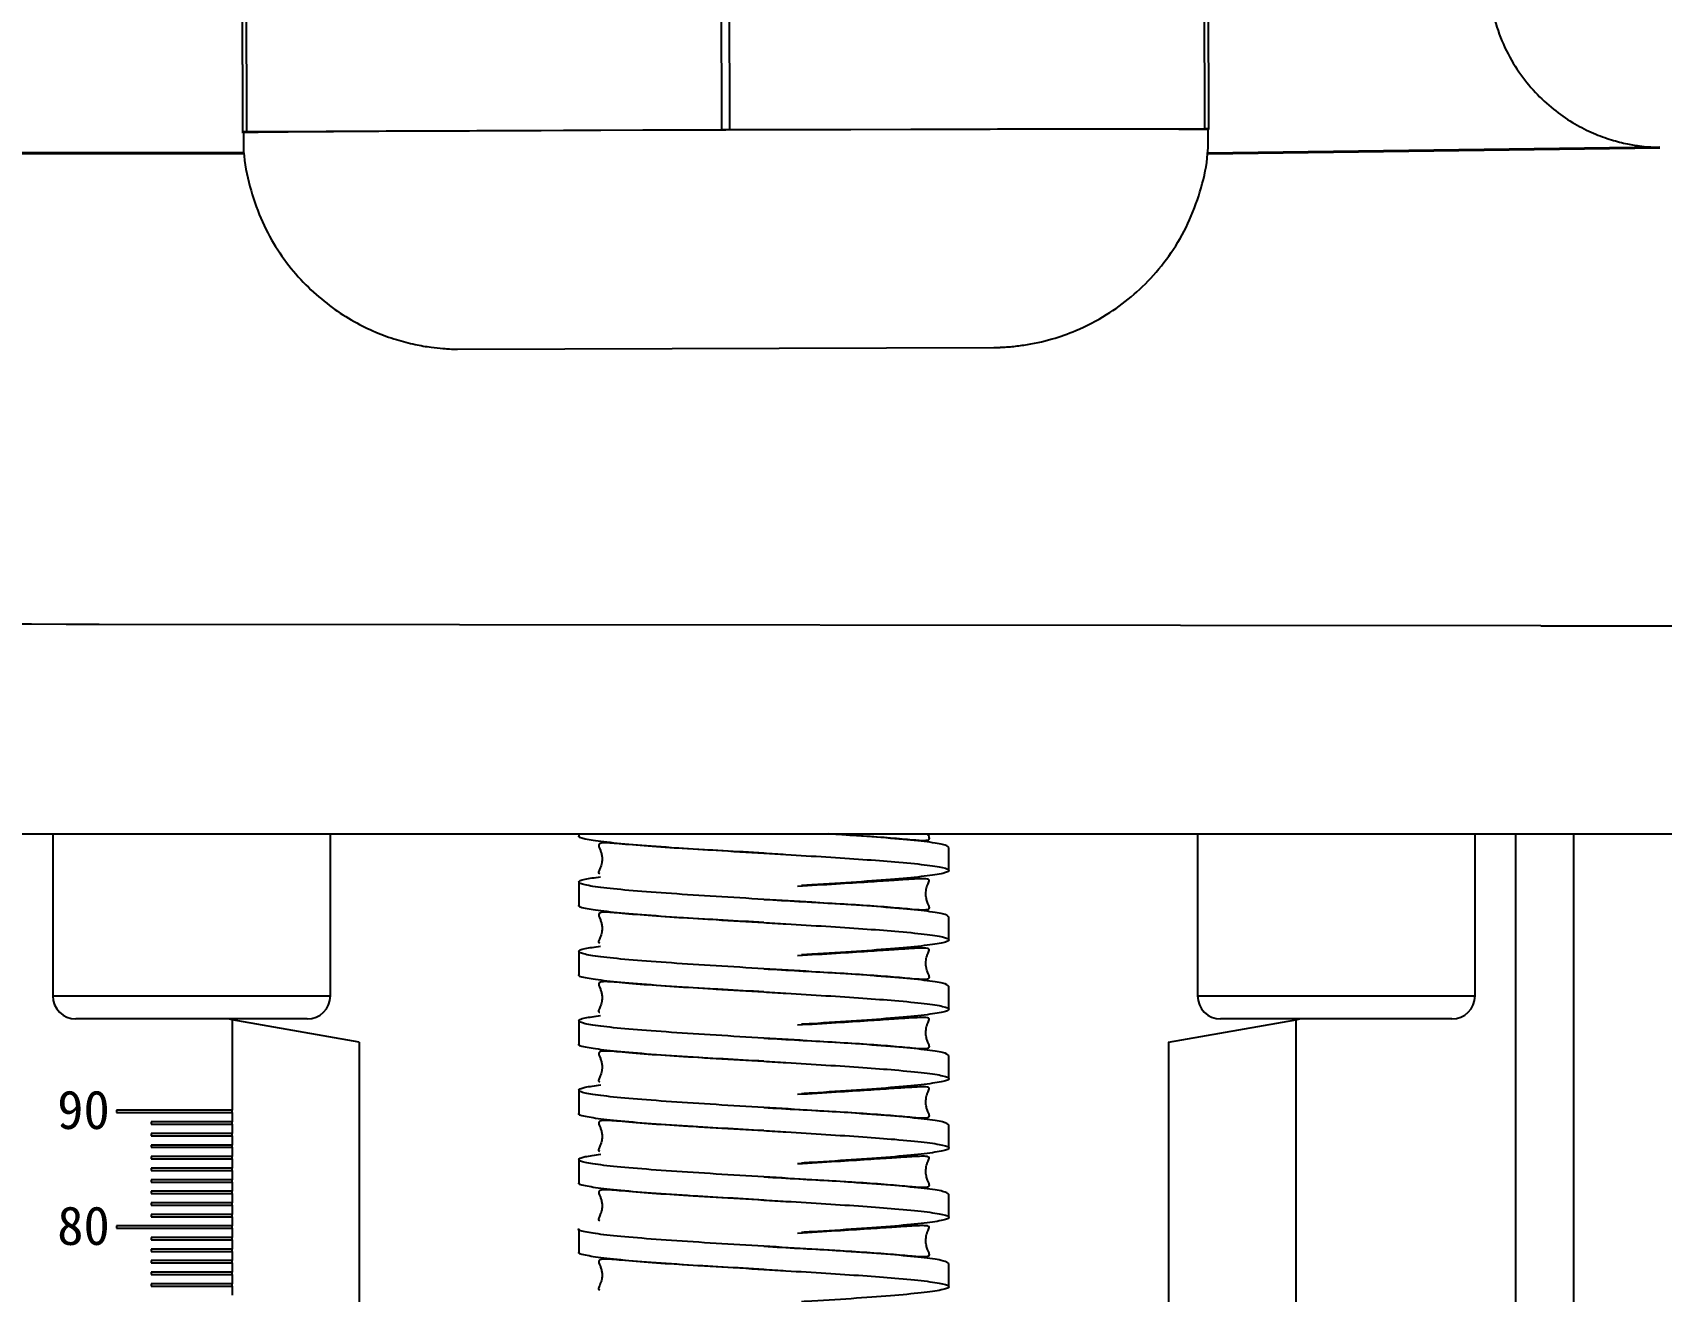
# Model space of a CAD drawing. Header units: millimetres. Extents: x 2312 to 3992, y 755 to 1943.
# Drawn here: x 3417.4 to 3501.7, y 1489.4 to 1554.6 of the extents above; entities that cross this region are included whole.
import ezdxf

# ---------------------------------------------------------------- set-up
doc = ezdxf.new("R2010")
doc.units = ezdxf.units.MM
doc.layers.add('粗实线', color=7, linetype='Continuous', lineweight=40)
doc.styles.get("Standard").update_dxf_attribs({"font": 'arial.ttf'})

msp = doc.modelspace()

# ---------------------------------------------------------------- linework, layer by layer
at = {"color": 7, "linetype": 'Continuous', "lineweight": 25}
for p, q in [((3428.327, 1549.447), (3428.264, 1569.447)), ((3428.327, 1549.394), (3428.264, 1569.394)), ((3428.532, 1549.449), (3428.469, 1569.448)), ((3453.122, 1549.553), (3453.059, 1569.553)), ((3453.531, 1549.554), (3453.468, 1569.554)), ((3478.122, 1549.605), (3478.059, 1569.605)), ((3478.326, 1549.605), (3478.263, 1569.605)), ((3465.826, 1549.579), (3453.531, 1549.554)), ((3478.122, 1549.605), (3465.826, 1549.579)), ((3478.326, 1549.578), (3478.326, 1549.605)), ((3428.327, 1549.447), (3428.327, 1549.421)), ((3428.327, 1549.421), (3428.327, 1549.394)), ((3440.827, 1549.501), (3428.532, 1549.449)), ((3453.122, 1549.553), (3440.827, 1549.501)), ((3495.497, 1523.884), (3507.064, 1523.884)), ((3407.085, 1513.111), (3503.503, 1513.111)), ((3418.488, 1513.111), (3418.488, 1504.732)), ((3432.852, 1504.732), (3432.852, 1513.111)), ((3445.718, 1513.111), (3445.718, 1513.016)), ((3477.736, 1513.111), (3477.736, 1504.732)), ((3492.1, 1504.732), (3492.1, 1513.111)), ((3494.196, 1513.111), (3494.196, 1369.471)), ((3497.189, 1513.111), (3497.189, 1369.471)), ((3464.87, 1511.221), (3464.87, 1512.418)), ((3445.718, 1510.622), (3445.718, 1509.425)), ((3464.87, 1507.63), (3464.87, 1508.827)), ((3445.718, 1507.031), (3445.718, 1505.834)), ((3464.87, 1504.039), (3464.87, 1505.236)), ((3418.488, 1504.732), (3425.67, 1504.732)), ((3425.67, 1504.732), (3432.852, 1504.732)), ((3477.736, 1504.732), (3484.918, 1504.732)), ((3484.918, 1504.732), (3492.1, 1504.732)), ((3425.67, 1503.535), (3419.685, 1503.535)), ((3431.655, 1503.535), (3425.67, 1503.535)), ((3427.763, 1503.499), (3427.558, 1503.535)), ((3427.763, 1503.499), (3427.763, 1498.807)), ((3434.346, 1502.338), (3427.763, 1503.499)), ((3445.718, 1503.44), (3445.718, 1502.243)), ((3476.241, 1502.338), (3482.825, 1503.499)), ((3484.918, 1503.535), (3478.933, 1503.535)), ((3482.825, 1503.499), (3483.03, 1503.535)), ((3482.825, 1503.499), (3482.825, 1386.265)), ((3490.903, 1503.535), (3484.918, 1503.535)), ((3434.346, 1502.338), (3434.346, 1459.822)), ((3464.87, 1500.448), (3464.87, 1501.645)), ((3476.241, 1502.338), (3476.241, 1459.822)), ((3445.718, 1499.849), (3445.718, 1498.652)), ((3427.763, 1498.807), (3421.778, 1498.807)), ((3421.778, 1498.807), (3421.778, 1498.687)), ((3421.778, 1498.687), (3427.763, 1498.687)), ((3427.763, 1498.209), (3423.573, 1498.209)), ((3423.573, 1498.209), (3423.573, 1498.089)), ((3427.763, 1498.687), (3427.763, 1498.807)), ((3427.763, 1498.687), (3427.763, 1498.209)), ((3427.763, 1498.089), (3427.763, 1498.209)), ((3423.573, 1498.089), (3427.763, 1498.089)), ((3427.763, 1497.61), (3423.573, 1497.61)), ((3423.573, 1497.61), (3423.573, 1497.49)), ((3423.573, 1497.49), (3427.763, 1497.49)), ((3427.763, 1498.089), (3427.763, 1497.61)), ((3427.763, 1497.49), (3427.763, 1497.61)), ((3427.763, 1497.49), (3427.763, 1497.012)), ((3464.87, 1496.857), (3464.87, 1498.054)), ((3427.763, 1497.012), (3423.573, 1497.012)), ((3423.573, 1497.012), (3423.573, 1496.892)), ((3423.573, 1496.892), (3427.763, 1496.892)), ((3427.763, 1496.892), (3427.763, 1497.012)), ((3427.763, 1496.892), (3427.763, 1496.413)), ((3427.763, 1496.413), (3423.573, 1496.413)), ((3423.573, 1496.413), (3423.573, 1496.293)), ((3423.573, 1496.293), (3427.763, 1496.293)), ((3427.763, 1495.815), (3423.573, 1495.815)), ((3423.573, 1495.815), (3423.573, 1495.695)), ((3423.573, 1495.695), (3427.763, 1495.695)), ((3427.763, 1496.293), (3427.763, 1496.413)), ((3427.763, 1496.293), (3427.763, 1495.815)), ((3427.763, 1495.695), (3427.763, 1495.815)), ((3427.763, 1495.695), (3427.763, 1495.216)), ((3445.718, 1496.258), (3445.718, 1495.061)), ((3427.763, 1495.216), (3423.573, 1495.216)), ((3423.573, 1495.216), (3423.573, 1495.096)), ((3423.573, 1495.096), (3427.763, 1495.096)), ((3427.763, 1495.096), (3427.763, 1495.216)), ((3427.763, 1495.096), (3427.763, 1494.618)), ((3427.763, 1494.618), (3423.573, 1494.618)), ((3423.573, 1494.618), (3423.573, 1494.498)), ((3423.573, 1494.498), (3427.763, 1494.498)), ((3427.763, 1494.019), (3423.573, 1494.019)), ((3423.573, 1494.019), (3423.573, 1493.899)), ((3427.763, 1494.498), (3427.763, 1494.618)), ((3427.763, 1494.498), (3427.763, 1494.019)), ((3427.763, 1493.899), (3427.763, 1494.019)), ((3464.87, 1493.266), (3464.87, 1494.463)), ((3423.573, 1493.899), (3427.763, 1493.899)), ((3427.763, 1493.421), (3423.573, 1493.421)), ((3423.573, 1493.421), (3423.573, 1493.301)), ((3423.573, 1493.301), (3427.763, 1493.301)), ((3427.763, 1493.899), (3427.763, 1493.421)), ((3427.763, 1493.301), (3427.763, 1493.421)), ((3427.763, 1493.301), (3427.763, 1492.822)), ((3427.763, 1492.822), (3421.778, 1492.822)), ((3421.778, 1492.822), (3421.778, 1492.702)), ((3421.778, 1492.702), (3427.763, 1492.702)), ((3427.763, 1492.702), (3427.763, 1492.822)), ((3427.763, 1492.702), (3427.763, 1492.224)), ((3445.718, 1492.667), (3445.718, 1491.47)), ((3427.763, 1492.224), (3423.573, 1492.224)), ((3423.573, 1492.224), (3423.573, 1492.104)), ((3423.573, 1492.104), (3427.763, 1492.104)), ((3427.763, 1491.625), (3423.573, 1491.625)), ((3423.573, 1491.625), (3423.573, 1491.505)), ((3423.573, 1491.505), (3427.763, 1491.505)), ((3427.763, 1492.104), (3427.763, 1492.224)), ((3427.763, 1492.104), (3427.763, 1491.625)), ((3427.763, 1491.505), (3427.763, 1491.625)), ((3427.763, 1491.505), (3427.763, 1491.027)), ((3427.763, 1491.027), (3423.573, 1491.027)), ((3423.573, 1491.027), (3423.573, 1490.907)), ((3423.573, 1490.907), (3427.763, 1490.907)), ((3427.763, 1490.907), (3427.763, 1491.027)), ((3427.763, 1490.907), (3427.763, 1490.428)), ((3464.87, 1489.675), (3464.87, 1490.872)), ((3427.763, 1490.428), (3423.573, 1490.428)), ((3423.573, 1490.428), (3423.573, 1490.308)), ((3423.573, 1490.308), (3427.763, 1490.308)), ((3427.763, 1489.83), (3423.573, 1489.83)), ((3423.573, 1489.83), (3423.573, 1489.71)), ((3423.573, 1489.71), (3427.763, 1489.71)), ((3427.763, 1490.308), (3427.763, 1490.428)), ((3427.763, 1490.308), (3427.763, 1489.83)), ((3427.763, 1489.71), (3427.763, 1489.83)), ((3427.763, 1489.71), (3427.763, 1489.231))]:
    msp.add_line(p, q, dxfattribs=at)
at = {"linetype": 'ByBlock'}
msp.add_line((3439.43, 1538.206), (3467.199, 1538.292), dxfattribs=at)
at = {"color": 7, "linetype": 'Continuous', "lineweight": 25, "flags": 128}
for points in [[(3465.826, 1549.579), (3462.894, 1549.573), (3459.797, 1549.565), (3456.59, 1549.556), (3453.327, 1549.546), (3450.063, 1549.536), (3446.856, 1549.524), (3443.76, 1549.513), (3440.827, 1549.501)], [(3478.326, 1549.605), (3478.301, 1549.605), (3478.276, 1549.605), (3478.25, 1549.605), (3478.225, 1549.605), (3478.199, 1549.605), (3478.173, 1549.605), (3478.148, 1549.605), (3478.122, 1549.605)], [(3428.532, 1549.449), (3428.506, 1549.448), (3428.48, 1549.448), (3428.454, 1549.448), (3428.428, 1549.448), (3428.403, 1549.448), (3428.377, 1549.448), (3428.352, 1549.447), (3428.327, 1549.447)], [(3453.531, 1549.554), (3453.48, 1549.554), (3453.429, 1549.554), (3453.378, 1549.553), (3453.327, 1549.553), (3453.275, 1549.553), (3453.224, 1549.553), (3453.173, 1549.553), (3453.122, 1549.553)], [(3495.497, 1523.884), (3420.879, 1523.958), (3419.184, 1523.961), (3417.38, 1523.965), (3415.512, 1523.969), (3413.626, 1523.973), (3411.769, 1523.977), (3409.986, 1523.981), (3408.323, 1523.985), (3406.819, 1523.988), (3405.512, 1523.991), (3404.435, 1523.993), (3403.613, 1523.995), (3403.067, 1523.996), (3402.811, 1523.997), (3402.792, 1523.997)]]:
    msp.add_lwpolyline(points, dxfattribs=at)
at = {"color": 7, "linetype": 'Continuous', "lineweight": 25}
for centre, radius, start, end in [((3471.943, 294.318), 1255.276, 89.708612, 90.279164), ((3442.614, 294.179), 1255.322, 90.081561, 90.652098), ((3419.685, 1504.732), 1.197, 180, 270), ((3431.655, 1504.732), 1.197, 270, 0), ((3478.933, 1504.732), 1.197, 180, 270), ((3490.903, 1504.732), 1.197, 270, 0)]:
    msp.add_arc(centre, radius, start, end, dxfattribs=at)
for points, knots in [([(3492.83, 1557.623), (3492.821, 1557.367), (3492.792, 1556.565), (3493.071, 1555.268), (3493.596, 1553.82), (3494.322, 1552.561), (3495.178, 1551.495), (3496.12, 1550.623), (3497.102, 1549.939), (3498.078, 1549.429), (3499.006, 1549.075), (3499.843, 1548.852), (3500.537, 1548.732), (3501.051, 1548.678), (3501.366, 1548.661), (3501.522, 1548.655), (3501.614, 1548.652), (3501.652, 1548.652), (3501.671, 1548.652)], [0, 0, 0, 0, 0.0532322, 0.1667177, 0.2730474, 0.3732667, 0.4677947, 0.5566717, 0.6396428, 0.7161697, 0.7854007, 0.8460975, 0.8963537, 0.9322828, 0.9543996, 0.9681561, 0.9842549, 1, 1, 1, 1]), ([(3467.199, 1538.292), (3467.233, 1538.292), (3467.301, 1538.293), (3467.445, 1538.297), (3467.705, 1538.309), (3468.147, 1538.339), (3469.008, 1538.441), (3470.151, 1538.69), (3471.596, 1539.201), (3472.984, 1539.919), (3474.331, 1540.895), (3475.504, 1542.028), (3476.532, 1543.367), (3477.373, 1544.892), (3477.964, 1546.556), (3478.298, 1548.138), (3478.291, 1549.155), (3478.288, 1549.579)], [0, 0, 0, 0, 0.0258331, 0.0523438, 0.0683833, 0.090912, 0.1292925, 0.2104035, 0.2811687, 0.3788469, 0.4639835, 0.5517164, 0.6438438, 0.7383915, 0.8343405, 0.9310665, 1, 1, 1, 1]), ([(3428.367, 1549.42), (3428.357, 1549.169), (3428.324, 1548.302), (3428.592, 1546.863), (3429.118, 1545.188), (3429.871, 1543.692), (3430.781, 1542.385), (3431.809, 1541.274), (3432.909, 1540.359), (3434.041, 1539.634), (3435.16, 1539.086), (3436.225, 1538.699), (3437.191, 1538.449), (3438.003, 1538.308), (3438.612, 1538.244), (3439.004, 1538.219), (3439.211, 1538.211), (3439.344, 1538.207), (3439.399, 1538.206), (3439.43, 1538.206)], [0, 0, 0, 0, 0.04186, 0.144334, 0.241502, 0.334025, 0.422196, 0.506065, 0.585487, 0.660131, 0.729462, 0.792695, 0.848711, 0.895739, 0.930104, 0.951602, 0.965912, 0.980818, 1, 1, 1, 1]), ([(3445.718, 1513.016), (3445.718, 1513.016), (3445.609, 1512.966), (3445.989, 1512.868), (3446.892, 1512.717), (3448.449, 1512.568), (3450.45, 1512.419), (3452.786, 1512.268), (3454.841, 1512.147), (3456.761, 1512.031), (3458.526, 1511.924), (3460.45, 1511.797), (3462.22, 1511.663), (3463.682, 1511.52), (3464.65, 1511.372), (3464.98, 1511.22), (3464.65, 1511.073), (3463.682, 1510.921), (3462.144, 1510.772), (3460.131, 1510.623), (3458.427, 1510.512), (3457.419, 1510.452), (3457.243, 1510.441)], [0, 0, 0, 0, 0.000078, 0.05802, 0.116219, 0.17425, 0.23228, 0.290479, 0.348421, 0.375023, 0.424312, 0.473627, 0.522928, 0.581046, 0.639018, 0.697257, 0.7552, 0.813399, 0.871429, 0.929459, 0.987658, 1, 1, 1, 1]), ([(3455.293, 1512.12), (3454.58, 1512.159), (3453.137, 1512.24), (3451.088, 1512.355), (3449.241, 1512.474), (3447.742, 1512.61), (3446.905, 1512.679), (3446.699, 1512.572), (3446.761, 1512.435), (3446.852, 1512.2), (3446.892, 1512.065), (3446.919, 1511.892), (3446.915, 1511.711), (3446.883, 1511.535), (3446.825, 1511.355), (3446.749, 1511.193), (3446.704, 1511.093), (3446.77, 1511.071), (3446.798, 1511.062)], [0, 0, 0, 0, 0.126114, 0.255276, 0.386621, 0.519479, 0.639605, 0.746077, 0.823304, 0.832971, 0.839551, 0.85256, 0.867487, 0.876902, 0.888646, 0.921293, 0.966536, 1, 1, 1, 1]), ([(3464.869, 1512.418), (3464.806, 1512.468), (3464.679, 1512.569), (3463.673, 1512.717), (3462.144, 1512.867), (3460.381, 1512.999), (3459.142, 1513.08), (3458.647, 1513.111)], [0, 0, 0, 0, 0.0724783, 0.1447208, 0.2169559, 0.2893167, 0.3350872, 0.3350872, 0.3350872, 0.3350872]), ([(3458.934, 1513.111), (3459.453, 1513.081), (3460.493, 1513.017), (3461.88, 1512.915), (3463.003, 1512.81), (3463.652, 1512.763), (3463.85, 1512.809), (3463.861, 1512.916), (3463.834, 1512.999), (3463.795, 1513.084), (3463.784, 1513.111)], [0.1380334, 0.1380334, 0.1380334, 0.1380334, 0.2009177, 0.2690953, 0.3360044, 0.3969088, 0.4509665, 0.4757928, 0.4980507, 0.5064615, 0.5064615, 0.5064615, 0.5064615]), ([(3464.869, 1508.827), (3464.806, 1508.877), (3464.679, 1508.978), (3463.673, 1509.126), (3462.144, 1509.276), (3460.137, 1509.426), (3457.8, 1509.574), (3455.295, 1509.726), (3452.786, 1509.874), (3450.451, 1510.025), (3448.445, 1510.174), (3446.906, 1510.323), (3445.935, 1510.474), (3445.618, 1510.622), (3445.883, 1510.765), (3446.539, 1510.855), (3446.836, 1510.896)], [0, 0, 0, 0, 0.072478, 0.144721, 0.216956, 0.289317, 0.361496, 0.434009, 0.506152, 0.578614, 0.650866, 0.723118, 0.79558, 0.867723, 0.940236, 1, 1, 1, 1]), ([(3455.293, 1509.726), (3455.899, 1509.69), (3457.111, 1509.62), (3458.848, 1509.527), (3460.461, 1509.429), (3461.88, 1509.324), (3463.003, 1509.219), (3463.652, 1509.172), (3463.85, 1509.218), (3463.861, 1509.325), (3463.83, 1509.42), (3463.764, 1509.56), (3463.717, 1509.702), (3463.673, 1509.886), (3463.664, 1510.107), (3463.708, 1510.315), (3463.739, 1510.412), (3463.775, 1510.507), (3463.821, 1510.607), (3463.853, 1510.701), (3463.823, 1510.765), (3463.679, 1510.795), (3463.355, 1510.793), (3462.786, 1510.762), (3461.902, 1510.702), (3460.651, 1510.618), (3459.011, 1510.515), (3457.715, 1510.435), (3457.032, 1510.393)], [0, 0, 0, 0, 0.066735, 0.133374, 0.200918, 0.269095, 0.336004, 0.396909, 0.450967, 0.475793, 0.498051, 0.514655, 0.521011, 0.526279, 0.541644, 0.548049, 0.551631, 0.556379, 0.570005, 0.589631, 0.615865, 0.649091, 0.689412, 0.736647, 0.791453, 0.853733, 0.923017, 1, 1, 1, 1]), ([(3445.718, 1509.425), (3445.718, 1509.425), (3445.609, 1509.375), (3445.989, 1509.277), (3446.892, 1509.126), (3448.449, 1508.977), (3450.45, 1508.828), (3452.786, 1508.677), (3454.841, 1508.556), (3456.761, 1508.44), (3458.526, 1508.333), (3460.45, 1508.206), (3462.22, 1508.072), (3463.682, 1507.929), (3464.65, 1507.781), (3464.98, 1507.629), (3464.65, 1507.482), (3463.682, 1507.33), (3462.144, 1507.181), (3460.131, 1507.032), (3458.427, 1506.921), (3457.419, 1506.861), (3457.243, 1506.85)], [0, 0, 0, 0, 0.000078, 0.05802, 0.116219, 0.17425, 0.23228, 0.290479, 0.348421, 0.375023, 0.424312, 0.473627, 0.522928, 0.581046, 0.639018, 0.697257, 0.7552, 0.813399, 0.871429, 0.929459, 0.987658, 1, 1, 1, 1]), ([(3455.293, 1508.529), (3454.58, 1508.568), (3453.137, 1508.649), (3451.088, 1508.764), (3449.241, 1508.883), (3447.742, 1509.019), (3446.905, 1509.088), (3446.699, 1508.981), (3446.761, 1508.844), (3446.852, 1508.609), (3446.892, 1508.474), (3446.919, 1508.301), (3446.915, 1508.12), (3446.883, 1507.944), (3446.825, 1507.764), (3446.749, 1507.602), (3446.704, 1507.502), (3446.77, 1507.48), (3446.798, 1507.471)], [0, 0, 0, 0, 0.126114, 0.255276, 0.386621, 0.519479, 0.639605, 0.746077, 0.823304, 0.832971, 0.839551, 0.85256, 0.867487, 0.876902, 0.888646, 0.921293, 0.966536, 1, 1, 1, 1]), ([(3464.869, 1505.236), (3464.806, 1505.286), (3464.679, 1505.387), (3463.673, 1505.535), (3462.144, 1505.685), (3460.137, 1505.835), (3457.8, 1505.983), (3455.295, 1506.135), (3452.786, 1506.283), (3450.451, 1506.434), (3448.445, 1506.583), (3446.906, 1506.732), (3445.935, 1506.883), (3445.618, 1507.031), (3445.883, 1507.174), (3446.539, 1507.264), (3446.836, 1507.305)], [0, 0, 0, 0, 0.072478, 0.144721, 0.216956, 0.289317, 0.361496, 0.434009, 0.506152, 0.578614, 0.650866, 0.723118, 0.79558, 0.867723, 0.940236, 1, 1, 1, 1]), ([(3455.293, 1506.135), (3455.899, 1506.099), (3457.111, 1506.029), (3458.848, 1505.936), (3460.461, 1505.838), (3461.88, 1505.733), (3463.003, 1505.628), (3463.652, 1505.581), (3463.85, 1505.627), (3463.861, 1505.734), (3463.83, 1505.829), (3463.764, 1505.969), (3463.717, 1506.111), (3463.673, 1506.295), (3463.664, 1506.516), (3463.708, 1506.724), (3463.739, 1506.821), (3463.775, 1506.916), (3463.821, 1507.016), (3463.853, 1507.11), (3463.823, 1507.174), (3463.679, 1507.204), (3463.355, 1507.202), (3462.786, 1507.171), (3461.902, 1507.111), (3460.651, 1507.027), (3459.011, 1506.924), (3457.715, 1506.844), (3457.032, 1506.802)], [0, 0, 0, 0, 0.066735, 0.133374, 0.200918, 0.269095, 0.336004, 0.396909, 0.450967, 0.475793, 0.498051, 0.514655, 0.521011, 0.526279, 0.541644, 0.548049, 0.551631, 0.556379, 0.570005, 0.589631, 0.615865, 0.649091, 0.689412, 0.736647, 0.791453, 0.853733, 0.923017, 1, 1, 1, 1]), ([(3445.718, 1505.834), (3445.718, 1505.834), (3445.609, 1505.784), (3445.989, 1505.686), (3446.892, 1505.535), (3448.449, 1505.386), (3450.45, 1505.237), (3452.786, 1505.086), (3454.841, 1504.965), (3456.761, 1504.849), (3458.526, 1504.742), (3460.45, 1504.615), (3462.22, 1504.481), (3463.682, 1504.338), (3464.65, 1504.19), (3464.98, 1504.038), (3464.65, 1503.891), (3463.682, 1503.739), (3462.144, 1503.59), (3460.131, 1503.441), (3458.427, 1503.33), (3457.419, 1503.27), (3457.243, 1503.259)], [0, 0, 0, 0, 0.000078, 0.05802, 0.116219, 0.17425, 0.23228, 0.290479, 0.348421, 0.375023, 0.424312, 0.473627, 0.522928, 0.581046, 0.639018, 0.697257, 0.7552, 0.813399, 0.871429, 0.929459, 0.987658, 1, 1, 1, 1]), ([(3455.293, 1504.938), (3454.58, 1504.977), (3453.137, 1505.058), (3451.088, 1505.173), (3449.241, 1505.292), (3447.742, 1505.428), (3446.905, 1505.497), (3446.699, 1505.39), (3446.761, 1505.253), (3446.852, 1505.018), (3446.892, 1504.883), (3446.919, 1504.71), (3446.915, 1504.529), (3446.883, 1504.353), (3446.825, 1504.173), (3446.749, 1504.011), (3446.704, 1503.911), (3446.77, 1503.889), (3446.798, 1503.88)], [0, 0, 0, 0, 0.126114, 0.255276, 0.386621, 0.519479, 0.639605, 0.746077, 0.823304, 0.832971, 0.839551, 0.85256, 0.867487, 0.876902, 0.888646, 0.921293, 0.966536, 1, 1, 1, 1]), ([(3464.869, 1501.645), (3464.806, 1501.695), (3464.679, 1501.796), (3463.673, 1501.944), (3462.144, 1502.094), (3460.137, 1502.244), (3457.8, 1502.392), (3455.295, 1502.544), (3452.786, 1502.692), (3450.451, 1502.843), (3448.445, 1502.992), (3446.906, 1503.141), (3445.935, 1503.292), (3445.618, 1503.44), (3445.883, 1503.583), (3446.539, 1503.673), (3446.836, 1503.714)], [0, 0, 0, 0, 0.072478, 0.144721, 0.216956, 0.289317, 0.361496, 0.434009, 0.506152, 0.578614, 0.650866, 0.723118, 0.79558, 0.867723, 0.940236, 1, 1, 1, 1]), ([(3455.293, 1502.544), (3455.899, 1502.508), (3457.111, 1502.438), (3458.848, 1502.345), (3460.461, 1502.247), (3461.88, 1502.142), (3463.003, 1502.037), (3463.652, 1501.99), (3463.85, 1502.036), (3463.861, 1502.143), (3463.83, 1502.238), (3463.764, 1502.378), (3463.717, 1502.52), (3463.673, 1502.704), (3463.664, 1502.925), (3463.708, 1503.133), (3463.739, 1503.23), (3463.775, 1503.325), (3463.821, 1503.425), (3463.853, 1503.519), (3463.823, 1503.583), (3463.679, 1503.613), (3463.355, 1503.611), (3462.786, 1503.58), (3461.902, 1503.52), (3460.651, 1503.436), (3459.011, 1503.333), (3457.715, 1503.253), (3457.032, 1503.211)], [0, 0, 0, 0, 0.066735, 0.133374, 0.200918, 0.269095, 0.336004, 0.396909, 0.450967, 0.475793, 0.498051, 0.514655, 0.521011, 0.526279, 0.541644, 0.548049, 0.551631, 0.556379, 0.570005, 0.589631, 0.615865, 0.649091, 0.689412, 0.736647, 0.791453, 0.853733, 0.923017, 1, 1, 1, 1]), ([(3445.718, 1502.243), (3445.718, 1502.243), (3445.609, 1502.193), (3445.989, 1502.095), (3446.892, 1501.944), (3448.449, 1501.795), (3450.45, 1501.646), (3452.786, 1501.495), (3454.841, 1501.374), (3456.761, 1501.258), (3458.526, 1501.151), (3460.45, 1501.024), (3462.22, 1500.89), (3463.682, 1500.747), (3464.65, 1500.599), (3464.98, 1500.447), (3464.65, 1500.3), (3463.682, 1500.148), (3462.144, 1499.999), (3460.131, 1499.85), (3458.427, 1499.739), (3457.419, 1499.679), (3457.243, 1499.668)], [0, 0, 0, 0, 0.000078, 0.05802, 0.116219, 0.17425, 0.23228, 0.290479, 0.348421, 0.375023, 0.424312, 0.473627, 0.522928, 0.581046, 0.639018, 0.697257, 0.7552, 0.813399, 0.871429, 0.929459, 0.987658, 1, 1, 1, 1]), ([(3455.293, 1501.347), (3454.58, 1501.386), (3453.137, 1501.467), (3451.088, 1501.582), (3449.241, 1501.701), (3447.742, 1501.837), (3446.905, 1501.906), (3446.699, 1501.799), (3446.761, 1501.662), (3446.852, 1501.427), (3446.892, 1501.292), (3446.919, 1501.119), (3446.915, 1500.938), (3446.883, 1500.762), (3446.825, 1500.582), (3446.749, 1500.42), (3446.704, 1500.32), (3446.77, 1500.298), (3446.798, 1500.289)], [0, 0, 0, 0, 0.126114, 0.255276, 0.386621, 0.519479, 0.639605, 0.746077, 0.823304, 0.832971, 0.839551, 0.85256, 0.867487, 0.876902, 0.888646, 0.921293, 0.966536, 1, 1, 1, 1]), ([(3464.869, 1498.054), (3464.806, 1498.104), (3464.679, 1498.205), (3463.673, 1498.353), (3462.144, 1498.503), (3460.137, 1498.653), (3457.8, 1498.801), (3455.295, 1498.953), (3452.786, 1499.101), (3450.451, 1499.252), (3448.445, 1499.401), (3446.906, 1499.55), (3445.935, 1499.701), (3445.618, 1499.849), (3445.885, 1499.993), (3446.549, 1500.084), (3446.851, 1500.126)], [0, 0, 0, 0, 0.072393, 0.144551, 0.216701, 0.288977, 0.361071, 0.433499, 0.505557, 0.577934, 0.650101, 0.722268, 0.794645, 0.866703, 0.939131, 1, 1, 1, 1]), ([(3455.293, 1498.953), (3455.899, 1498.917), (3457.111, 1498.847), (3458.848, 1498.754), (3460.461, 1498.656), (3461.88, 1498.551), (3463.003, 1498.446), (3463.652, 1498.399), (3463.85, 1498.445), (3463.861, 1498.552), (3463.83, 1498.647), (3463.764, 1498.787), (3463.717, 1498.929), (3463.673, 1499.113), (3463.664, 1499.334), (3463.708, 1499.542), (3463.739, 1499.639), (3463.775, 1499.734), (3463.821, 1499.834), (3463.853, 1499.928), (3463.823, 1499.992), (3463.679, 1500.022), (3463.355, 1500.02), (3462.786, 1499.989), (3461.902, 1499.929), (3460.651, 1499.845), (3459.011, 1499.742), (3457.715, 1499.662), (3457.032, 1499.62)], [0, 0, 0, 0, 0.066735, 0.133374, 0.200918, 0.269095, 0.336004, 0.396909, 0.450967, 0.475793, 0.498051, 0.514655, 0.521011, 0.526279, 0.541644, 0.548049, 0.551631, 0.556379, 0.570005, 0.589631, 0.615865, 0.649091, 0.689412, 0.736647, 0.791453, 0.853733, 0.923017, 1, 1, 1, 1]), ([(3445.718, 1498.652), (3445.718, 1498.652), (3445.609, 1498.602), (3445.989, 1498.504), (3446.892, 1498.353), (3448.449, 1498.204), (3450.45, 1498.055), (3452.786, 1497.904), (3454.841, 1497.783), (3456.761, 1497.667), (3458.526, 1497.56), (3460.45, 1497.433), (3462.22, 1497.299), (3463.682, 1497.156), (3464.65, 1497.008), (3464.98, 1496.856), (3464.65, 1496.709), (3463.682, 1496.557), (3462.144, 1496.408), (3460.131, 1496.259), (3458.427, 1496.148), (3457.419, 1496.088), (3457.243, 1496.077)], [0, 0, 0, 0, 0.000078, 0.05802, 0.116219, 0.17425, 0.23228, 0.290479, 0.348421, 0.375023, 0.424312, 0.473627, 0.522928, 0.581046, 0.639018, 0.697257, 0.7552, 0.813399, 0.871429, 0.929459, 0.987658, 1, 1, 1, 1]), ([(3455.293, 1497.756), (3454.58, 1497.795), (3453.137, 1497.876), (3451.088, 1497.991), (3449.241, 1498.11), (3447.742, 1498.246), (3446.905, 1498.315), (3446.699, 1498.208), (3446.761, 1498.071), (3446.852, 1497.836), (3446.892, 1497.701), (3446.919, 1497.528), (3446.915, 1497.347), (3446.883, 1497.171), (3446.825, 1496.991), (3446.749, 1496.829), (3446.704, 1496.729), (3446.77, 1496.707), (3446.798, 1496.698)], [0, 0, 0, 0, 0.126114, 0.255276, 0.386621, 0.519479, 0.639605, 0.746077, 0.823304, 0.832971, 0.839551, 0.85256, 0.867487, 0.876902, 0.888646, 0.921293, 0.966536, 1, 1, 1, 1]), ([(3464.869, 1494.463), (3464.806, 1494.513), (3464.679, 1494.614), (3463.673, 1494.762), (3462.144, 1494.912), (3460.137, 1495.062), (3457.8, 1495.21), (3455.295, 1495.362), (3452.786, 1495.51), (3450.451, 1495.661), (3448.445, 1495.81), (3446.906, 1495.959), (3445.935, 1496.11), (3445.618, 1496.258), (3445.885, 1496.402), (3446.549, 1496.493), (3446.851, 1496.535)], [0, 0, 0, 0, 0.0723931, 0.1445507, 0.2167009, 0.2889767, 0.3610711, 0.4334989, 0.505557, 0.577934, 0.6501011, 0.7222682, 0.7946452, 0.8667033, 0.939131, 1, 1, 1, 1]), ([(3455.293, 1495.362), (3455.899, 1495.326), (3457.111, 1495.256), (3458.848, 1495.163), (3460.461, 1495.065), (3461.88, 1494.96), (3463.003, 1494.855), (3463.652, 1494.808), (3463.85, 1494.854), (3463.861, 1494.961), (3463.83, 1495.056), (3463.764, 1495.196), (3463.717, 1495.338), (3463.673, 1495.522), (3463.664, 1495.743), (3463.708, 1495.951), (3463.739, 1496.048), (3463.775, 1496.143), (3463.821, 1496.243), (3463.853, 1496.337), (3463.823, 1496.401), (3463.679, 1496.431), (3463.355, 1496.429), (3462.786, 1496.398), (3461.902, 1496.338), (3460.651, 1496.254), (3459.011, 1496.151), (3457.715, 1496.071), (3457.032, 1496.029)], [0, 0, 0, 0, 0.066735, 0.133374, 0.200918, 0.269095, 0.336004, 0.396909, 0.450967, 0.475793, 0.498051, 0.514655, 0.521011, 0.526279, 0.541644, 0.548049, 0.551631, 0.556379, 0.570005, 0.589631, 0.615865, 0.649091, 0.689412, 0.736647, 0.791453, 0.853733, 0.923017, 1, 1, 1, 1]), ([(3445.718, 1495.061), (3445.718, 1495.061), (3445.609, 1495.011), (3445.989, 1494.913), (3446.892, 1494.762), (3448.449, 1494.613), (3450.45, 1494.464), (3452.786, 1494.313), (3454.841, 1494.192), (3456.761, 1494.076), (3458.526, 1493.969), (3460.45, 1493.842), (3462.22, 1493.708), (3463.682, 1493.565), (3464.65, 1493.417), (3464.98, 1493.265), (3464.65, 1493.118), (3463.682, 1492.966), (3462.144, 1492.817), (3460.131, 1492.668), (3458.427, 1492.557), (3457.419, 1492.497), (3457.243, 1492.486)], [0, 0, 0, 0, 0.000078, 0.05802, 0.116219, 0.17425, 0.23228, 0.290479, 0.348421, 0.375023, 0.424312, 0.473627, 0.522928, 0.581046, 0.639018, 0.697257, 0.7552, 0.813399, 0.871429, 0.929459, 0.987658, 1, 1, 1, 1]), ([(3455.293, 1494.165), (3454.58, 1494.204), (3453.137, 1494.285), (3451.088, 1494.4), (3449.241, 1494.519), (3447.742, 1494.655), (3446.905, 1494.724), (3446.699, 1494.617), (3446.761, 1494.48), (3446.852, 1494.245), (3446.892, 1494.11), (3446.919, 1493.937), (3446.915, 1493.756), (3446.883, 1493.58), (3446.825, 1493.4), (3446.749, 1493.238), (3446.704, 1493.138), (3446.77, 1493.116), (3446.798, 1493.107)], [0, 0, 0, 0, 0.126114, 0.255276, 0.386621, 0.519479, 0.639605, 0.746077, 0.823304, 0.832971, 0.839551, 0.85256, 0.867487, 0.876902, 0.888646, 0.921293, 0.966536, 1, 1, 1, 1]), ([(3464.869, 1490.872), (3464.806, 1490.922), (3464.679, 1491.023), (3463.673, 1491.171), (3462.144, 1491.321), (3460.137, 1491.471), (3457.8, 1491.619), (3455.295, 1491.771), (3452.786, 1491.919), (3450.45, 1492.07), (3448.449, 1492.219), (3446.892, 1492.368), (3445.989, 1492.519), (3445.609, 1492.617), (3445.718, 1492.667), (3445.718, 1492.667)], [0, 0, 0, 0, 0.083518, 0.166764, 0.250001, 0.333383, 0.416556, 0.500114, 0.583245, 0.666744, 0.750001, 0.833258, 0.916757, 0.999888, 1, 1, 1, 1]), ([(3455.293, 1491.771), (3455.899, 1491.735), (3457.111, 1491.665), (3458.848, 1491.572), (3460.461, 1491.474), (3461.88, 1491.369), (3463.003, 1491.264), (3463.652, 1491.217), (3463.85, 1491.263), (3463.861, 1491.37), (3463.83, 1491.465), (3463.764, 1491.605), (3463.717, 1491.747), (3463.673, 1491.931), (3463.664, 1492.152), (3463.708, 1492.36), (3463.739, 1492.457), (3463.775, 1492.552), (3463.821, 1492.652), (3463.853, 1492.746), (3463.823, 1492.81), (3463.679, 1492.84), (3463.355, 1492.838), (3462.786, 1492.807), (3461.902, 1492.747), (3460.651, 1492.663), (3459.011, 1492.56), (3457.715, 1492.48), (3457.032, 1492.438)], [0, 0, 0, 0, 0.066735, 0.133374, 0.200918, 0.269095, 0.336004, 0.396909, 0.450967, 0.475793, 0.498051, 0.514655, 0.521011, 0.526279, 0.541644, 0.548049, 0.551631, 0.556379, 0.570005, 0.589631, 0.615865, 0.649091, 0.689412, 0.736647, 0.791453, 0.853733, 0.923017, 1, 1, 1, 1]), ([(3445.718, 1491.47), (3445.718, 1491.47), (3445.609, 1491.42), (3445.989, 1491.322), (3446.892, 1491.171), (3448.449, 1491.022), (3450.45, 1490.873), (3452.786, 1490.722), (3454.841, 1490.601), (3456.761, 1490.485), (3458.526, 1490.378), (3460.45, 1490.251), (3462.22, 1490.117), (3463.682, 1489.974), (3464.65, 1489.826), (3464.98, 1489.674), (3464.65, 1489.527), (3463.682, 1489.375), (3462.144, 1489.226), (3460.131, 1489.077), (3458.427, 1488.966), (3457.419, 1488.906), (3457.243, 1488.895)], [0, 0, 0, 0, 0.000078, 0.05802, 0.116219, 0.17425, 0.23228, 0.290479, 0.348421, 0.375023, 0.424312, 0.473627, 0.522928, 0.581046, 0.639018, 0.697257, 0.7552, 0.813399, 0.871429, 0.929459, 0.987658, 1, 1, 1, 1]), ([(3455.293, 1490.574), (3454.58, 1490.613), (3453.137, 1490.694), (3451.088, 1490.809), (3449.241, 1490.928), (3447.742, 1491.064), (3446.905, 1491.133), (3446.699, 1491.026), (3446.761, 1490.889), (3446.852, 1490.654), (3446.892, 1490.519), (3446.919, 1490.346), (3446.915, 1490.165), (3446.883, 1489.989), (3446.825, 1489.809), (3446.749, 1489.647), (3446.704, 1489.547), (3446.77, 1489.525), (3446.798, 1489.516)], [0, 0, 0, 0, 0.126114, 0.2552756, 0.3866208, 0.519479, 0.6396053, 0.7460767, 0.8233041, 0.8329713, 0.8395511, 0.8525598, 0.8674865, 0.8769024, 0.8886457, 0.9212929, 0.9665357, 1, 1, 1, 1])]:
    msp.add_open_spline(points, degree=3, knots=knots, dxfattribs=at)
at = {"layer": '粗实线', "linetype": 'ByBlock'}
for p, q in [((3404.109, 1548.359), (3428.371, 1548.352)), ((3478.261, 1548.339), (3501.671, 1548.652))]:
    msp.add_line(p, q, dxfattribs=at)

# ---------------------------------------------------------------- texts
at = {"linetype": 'ByBlock', "char_height": 2, "attachment_point": 1}
for s, insert in [('{\\fSimSun|b0|i0|c134|p2;90}', (3418.715, 1499.841)), ('{\\fSimSun|b0|i0|c134|p2;80}', (3418.715, 1493.841))]:
    msp.add_mtext_dynamic_manual_height_columns(s, width=3.84209, gutter_width=1, heights=[0], dxfattribs=dict(at, insert=insert))

doc.saveas('drawing.dxf')
